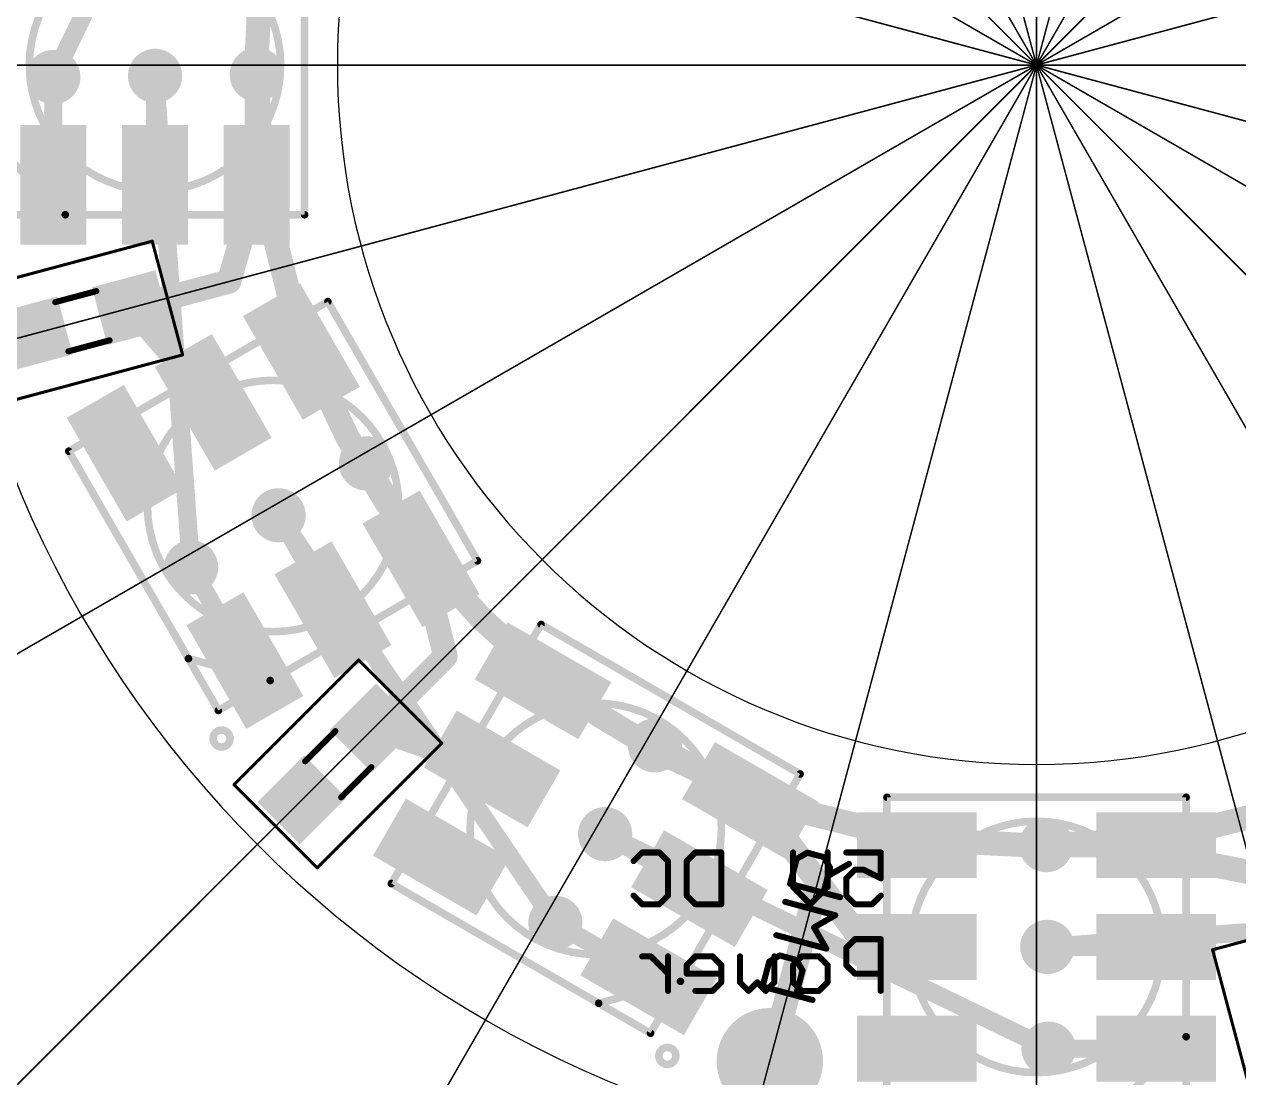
# Model space of a CAD drawing. Extents: x -51 to 51, y -51 to 51.
# Drawn here: x -16.92 to 3.38, y -16.92 to 0.68 of the extents above; entities that cross this region are included whole.
import ezdxf

# ---------------------------------------------------------------- set-up
doc = ezdxf.new("R2010")
doc.units = 0
for name, color, linetype in [('1', 14, 'CONTINUOUS'), ('16', 174, 'CONTINUOUS'), ('17', 94, 'CONTINUOUS'), ('18', 94, 'CONTINUOUS'), ('19', 54, 'CONTINUOUS'), ('20', 178, 'CONTINUOUS'), ('21', 251, 'CONTINUOUS'), ('22', 251, 'CONTINUOUS'), ('23', 178, 'CONTINUOUS'), ('39', 14, 'CONTINUOUS'), ('49', 251, 'CONTINUOUS'), ('51', 251, 'CONTINUOUS')]:
    doc.layers.add(name, color=color, linetype=linetype)

# ---------------------------------------------------------------- blocks, each defined once
blk = doc.blocks.new('RECT')
blk.add_solid([(-0.5, -0.5), (0.5, -0.5), (-0.5, 0.5), (0.5, 0.5)])
blk = doc.blocks.new('ROUNDP')
at = {"const_width": 0.5}
blk.add_lwpolyline([(0, -0.25, 1), (0, 0.25, 1), (0, -0.25)], format="xyb", dxfattribs=at)
blk = doc.blocks.new('ROUNDV')
at = {"const_width": 0.5}
blk.add_lwpolyline([(0, -0.25, 1), (0, 0.25, 1), (0, -0.25)], format="xyb", dxfattribs=at)

msp = doc.modelspace()

# ---------------------------------------------------------------- linework, layer by layer
at = {"layer": '1'}
for points, const_width in [([(-13.032, -2), (-13.031, -0.1593)], 0.4064), ([(-16.432, -2), (-16.4308, -0.2007)], 0.3048), ([(-14.732, -2), (-14.731, -0.1801)], 0.3048), ([(-13.494, -3.6157), (-13.032, -2)], 0.4064), ([(-13.494, -3.6157), (-14.2301, -3.813)], 0.4064), ([(-15.1264, -4.053), (-14.2301, -3.813)], 0.4064), ([(-15.1264, -4.053), (-13.7582, -5.6339)], 0.4064), ([(-10.2859, -8.2481), (-11.2057, -6.6533)], 0.4064), ([(-11.7582, -9.0981), (-12.6672, -7.5212)], 0.3048), ([(-9.8783, -9.8783), (-10.2859, -8.2481)], 0.4064), ([(-13.2304, -9.9481), (-14.129, -8.3894)], 0.3048), ([(-11.0733, -11.0733), (-9.8783, -9.8783)], 0.4064), ([(-9.0981, -11.7582), (-11.0733, -11.0733)], 0.4064), ([(-6.3777, -11.3647), (-4.7839, -12.2859)], 0.4064), ([(-4.2065, -12.9083), (-4.7839, -12.2859)], 0.4064), ([(-5.6339, -13.7582), (-7.2095, -12.8473)], 0.3048), ([(-2.8321, -14.7404), (-4.2065, -12.9083)], 0.4064), ([(1.2698, -13.0316), (0.1593, -13.031)], 0.4064), ([(2, -13.032), (1.2698, -13.0316)], 0.4064), ([(3.6157, -13.494), (1.2698, -13.0316)], 0.4064), ([(-4.4574, -16.6434), (-3.6535, -13.6561)], 0.4064), ([(-6.4839, -15.2304), (-8.0416, -14.3299)], 0.3048), ([(-2, -14.732), (-2.8321, -14.7404)], 0.4064), ([(2, -14.732), (0.1801, -14.731)], 0.3048), ([(2, -16.432), (0.2007, -16.4308)], 0.3048)]:
    msp.add_lwpolyline(points, dxfattribs=dict(at, const_width=const_width))
for points, const_width in [([(-12.9294, -0.1593, 1), (-13.1326, -0.1592)], 0.2032), ([(-16.3546, -0.2007, 1), (-16.507, -0.2006)], 0.1524), ([(-14.6548, -0.1801, 1), (-14.8072, -0.18)], 0.1524), ([(-12.9343, -2.0279, 1), (-13.1297, -1.9721)], 0.2032), ([(-16.5082, -1.9999, 1), (-16.3558, -2.0001)], 0.1524), ([(-14.8082, -2, 1), (-14.6558, -2)], 0.1524), ([(-13.1336, -1.9999, 1), (-12.9304, -2.0001)], 0.2032), ([(-13.4677, -3.7138, 1), (-13.5203, -3.5176)], 0.2032), ([(-14.2564, -3.7149, 1), (-14.2038, -3.9112)], 0.2032), ([(-14.2038, -3.9112, 1), (-14.2564, -3.7149)], 0.2032), ([(-13.5917, -3.5878, 1), (-13.3963, -3.6436)], 0.2032), ([(-15.0495, -3.9866, 1), (-15.2032, -4.1195)], 0.2032), ([(-15.1526, -3.9549, 1), (-15.1001, -4.1512)], 0.2032), ([(-13.835, -5.7004, 1), (-13.6813, -5.5675)], 0.2032), ([(-11.1177, -6.6025, 1), (-11.2937, -6.704)], 0.2032), ([(-12.6012, -7.4831, 1), (-12.7332, -7.5593)], 0.1524), ([(-10.1874, -8.2234, 1), (-10.3845, -8.2727)], 0.2032), ([(-10.3739, -8.2988, 1), (-10.1979, -8.1973)], 0.2032), ([(-14.063, -8.3513, 1), (-14.195, -8.4274)], 0.1524), ([(-11.8242, -9.1361, 1), (-11.6922, -9.06)], 0.1524), ([(-9.8065, -9.9502, 1), (-9.9502, -9.8065)], 0.2032), ([(-13.2964, -9.9861, 1), (-13.1644, -9.91)], 0.1524), ([(-9.9769, -9.903, 1), (-9.7797, -9.8537)], 0.2032), ([(-11.04, -10.9773, 1), (-11.1066, -11.1693)], 0.2032), ([(-11.1451, -11.0015, 1), (-11.0015, -11.1451)], 0.2032), ([(-6.3268, -11.2768, 1), (-6.4285, -11.4527)], 0.2032), ([(-9.1313, -11.8542, 1), (-9.0648, -11.6622)], 0.2032), ([(-4.7095, -12.2168, 1), (-4.8584, -12.355)], 0.2032), ([(-4.8348, -12.3739, 1), (-4.7331, -12.198)], 0.2032), ([(-7.1714, -12.7813, 1), (-7.2477, -12.9133)], 0.1524), ([(-4.1252, -12.8473, 1), (-4.2878, -12.9693)], 0.2032), ([(-4.281, -12.9774, 1), (-4.132, -12.8392)], 0.2032), ([(0.1593, -12.9294, 1), (0.1592, -13.1326)], 0.2032), ([(1.2699, -12.93, 1), (1.2698, -13.1332)], 0.2032), ([(1.2895, -12.9319, 1), (1.2502, -13.1313)], 0.2032), ([(1.2698, -13.1332, 1), (1.2699, -12.93)], 0.2032), ([(1.9999, -13.1336, 1), (2.0001, -12.9304)], 0.2032), ([(-3.5554, -13.6825, 1), (-3.7516, -13.6297)], 0.2032), ([(-5.6721, -13.8241, 1), (-5.5958, -13.6922)], 0.1524), ([(-8.0035, -14.2639, 1), (-8.0798, -14.3959)], 0.1524), ([(-2.8332, -14.6388, 1), (-2.8311, -14.842)], 0.2032), ([(-2.9134, -14.8014, 1), (-2.7509, -14.6794)], 0.2032), ([(-1.999, -14.8336, 1), (-2.001, -14.6304)], 0.2032), ([(0.1801, -14.6548, 1), (0.18, -14.8072)], 0.1524), ([(2, -14.8082, 1), (2, -14.6558)], 0.1524), ([(-6.5221, -15.2964, 1), (-6.4458, -15.1644)], 0.1524), ([(0.2007, -16.3546, 1), (0.2006, -16.507)], 0.1524), ([(1.9999, -16.5082, 1), (2.0001, -16.3558)], 0.1524), ([(-4.5555, -16.617, 1), (-4.3592, -16.6698)], 0.2032)]:
    msp.add_lwpolyline(points, format="xyb", dxfattribs=dict(at, const_width=const_width))
at = {"layer": '16'}
for points, const_width in [([(-0.1593, 13.031, 0.4142), (-13.031, 0.1593)], 0.4064), ([(13.031, 0.1593, 0.4142), (0.1593, 13.031)], 0.4064), ([(-12.9294, 0.1593, 1), (-13.1326, 0.1593)], 0.2032), ([(-13.1326, 0.1593, 1), (-12.9294, 0.1593)], 0.2032), ([(-13.031, -0.1593, 0.4142), (-0.1593, -13.031)], 0.4064), ([(-12.9294, -0.1593, 1), (-13.1326, -0.1593)], 0.2032), ([(0.1604, -13.0316, 0.4142), (13.031, -0.161)], 0.4064), ([(-16.4994, -0.1675, 1), (-16.3622, -0.2338)], 0.1524), ([(-14.655, -0.1745, 1), (-14.807, -0.1857)], 0.1524), ([(-13.1326, -0.1593, 1), (-12.9294, -0.1593)], 0.2032), ([(-12.6042, -7.4784, 1), (-12.7303, -7.564)], 0.1524), ([(-14.205, -8.3949, 1), (-14.053, -8.3838)], 0.1524), ([(-7.1764, -12.7787, 1), (-7.2427, -12.9159)], 0.1524), ([(-0.1593, -12.9294, 1), (-0.1593, -13.1326)], 0.2032), ([(-0.1593, -13.1326, 1), (-0.1593, -12.9294)], 0.2032), ([(0.1604, -12.93, 1), (0.1604, -13.1332)], 0.2032), ([(0.1593, -13.1326, 1), (0.1593, -12.9294)], 0.2032), ([(-8.1047, -14.3727, 1), (-7.9786, -14.2871)], 0.1524), ([(0.1745, -14.655, 1), (0.1857, -14.807)], 0.1524), ([(0.1675, -16.4994, 1), (0.2338, -16.3622)], 0.1524)]:
    msp.add_lwpolyline(points, format="xyb", dxfattribs=dict(at, const_width=const_width))
for points, const_width in [([(-16.4308, -0.2007), (-12.8473, 7.2095)], 0.3048), ([(-13.031, -0.1593), (-13.031, 0.1593)], 0.4064), ([(-14.129, -8.3894), (-14.731, -0.1801)], 0.3048), ([(-8.0416, -14.3299), (-12.6672, -7.5212)], 0.3048), ([(0.2007, -16.4308), (-7.2095, -12.8473)], 0.3048), ([(0.1593, -13.031), (-0.1593, -13.031)], 0.4064), ([(8.3894, -14.129), (0.1801, -14.731)], 0.3048)]:
    msp.add_lwpolyline(points, dxfattribs=dict(at, const_width=const_width))
at = {"layer": '19'}
msp.add_line((-4.4569, -16.6412), (-4.4574, -16.6434), dxfattribs=at)
at = {"layer": '20'}
for points in [[(0, 18.415, 0.4142), (-18.415, 0)], [(18.415, 0, 0.4142), (0, 18.415)], [(0, -11.684, 1), (0, 11.684, 1), (0, -11.684)], [(-18.415, 0, 0.4142), (0, -18.415)], [(0, -18.415, 0.4142), (18.415, 0)]]:
    msp.add_lwpolyline(points, format="xyb", dxfattribs=at)
at = {"layer": '21'}
for points, const_width in [([(-12.232, 2.5), (-12.232, -2.5)], 0.127), ([(-17.232, -1.5), (-16.232, -2.5)], 0.127), ([(-16.232, -2.5), (-17.232, -2.5)], 0.127), ([(-12.232, -2.5), (-16.232, -2.5)], 0.127), ([(-16.1732, -6.4509), (-11.8431, -3.9509)], 0.127), ([(-11.8431, -3.9509), (-9.3431, -8.2811)], 0.127), ([(-14.1732, -9.915), (-16.1732, -6.4509)], 0.127), ([(-9.3431, -8.2811), (-12.8072, -10.2811)], 0.127), ([(-10.7811, -13.6732), (-8.2811, -9.3431)], 0.127), ([(-8.2811, -9.3431), (-3.9509, -11.8431)], 0.127), ([(-13.6732, -10.7811), (-14.1732, -9.915)], 0.127), ([(-14.1732, -9.915), (-12.8072, -10.2811)], 0.127), ([(-12.8072, -10.2811), (-13.6732, -10.7811)], 0.127), ([(-3.9509, -11.8431), (-5.9509, -15.3072)], 0.127), ([(-2.5, -12.232), (2.5, -12.232)], 0.127), ([(-2.5, -17.232), (-2.5, -12.232)], 0.127), ([(2.5, -12.232), (2.5, -16.232)], 0.127), ([(-4.0069, -13.2597), (-3.8305, -13.1578)], 0.1016), ([(-3.8305, -13.1578), (-3.5522, -13.2324)], 0.1016), ([(-3.5522, -13.2324), (-3.4503, -13.4088)], 0.1016), ([(-4.1188, -13.6771), (-4.0069, -13.2597)], 0.1016), ([(-3.4503, -13.4088), (-3.5622, -13.8262)], 0.1016), ([(-3.4876, -13.5479), (-3.1348, -13.3442)], 0.1016), ([(-7.317, -15.6732), (-10.7811, -13.6732)], 0.127), ([(-3.2839, -13.9008), (-4.1188, -13.6771)], 0.1016), ([(-3.3648, -14.2027), (-4.1997, -13.979)], 0.1016), ([(-3.7176, -14.4064), (-3.3648, -14.2027)], 0.1016), ([(-3.5139, -14.7593), (-3.7176, -14.4064)], 0.1016), ([(-4.3488, -14.5356), (-3.5139, -14.7593)], 0.1016), ([(-4.5788, -15.394), (-4.467, -14.9766)], 0.1016), ([(-4.467, -14.9766), (-4.2905, -14.8747)], 0.1016), ([(-4.2905, -14.8747), (-4.0122, -14.9493)], 0.1016), ([(-4.0122, -14.9493), (-3.9104, -15.1257)], 0.1016), ([(-3.9104, -15.1257), (-4.0222, -15.5432)], 0.1016), ([(-7.317, -15.6732), (-5.9509, -15.3072)], 0.127), ([(-5.9509, -15.3072), (-6.4509, -16.1732)], 0.127), ([(-3.7439, -15.6177), (-4.5788, -15.394)], 0.1016), ([(-6.4509, -16.1732), (-7.317, -15.6732)], 0.127), ([(1.5, -17.232), (2.5, -16.232)], 0.127), ([(2.5, -16.232), (2.5, -17.232)], 0.127)]:
    msp.add_lwpolyline(points, dxfattribs=dict(at, const_width=const_width))
for points, const_width in [([(-14.732, -2.1, 1), (-14.732, 2.1, 1), (-14.732, -2.1)], 0.127), ([(-16.232, -2.4682, 1), (-16.232, -2.5318)], 0.0635), ([(-16.2545, -2.5225, 1), (-16.2095, -2.4775)], 0.0635), ([(-16.232, -2.5318, 1), (-16.232, -2.4682)], 0.0635), ([(-12.2638, -2.5, 1), (-12.2003, -2.5)], 0.0635), ([(-12.232, -2.5318, 1), (-12.232, -2.4682)], 0.0635), ([(-11.8156, -3.9351, 1), (-11.8706, -3.9668)], 0.0635), ([(-11.8272, -3.9784, 1), (-11.859, -3.9234)], 0.0635), ([(-12.7582, -9.466, 1), (-12.7582, -5.266, 1), (-12.7582, -9.466)], 0.127), ([(-16.1457, -6.4351, 1), (-16.2007, -6.4668)], 0.0635), ([(-16.1891, -6.4234, 1), (-16.1574, -6.4784)], 0.0635), ([(-9.3706, -8.2969, 1), (-9.3156, -8.2652)], 0.0635), ([(-9.3272, -8.3086, 1), (-9.359, -8.2536)], 0.0635), ([(-8.2652, -9.3156, 1), (-8.2969, -9.3706)], 0.0635), ([(-8.2536, -9.359, 1), (-8.3086, -9.3272)], 0.0635), ([(-14.1457, -9.8992, 1), (-14.2007, -9.9309)], 0.0635), ([(-14.165, -9.8844, 1), (-14.1814, -9.9457)], 0.0635), ([(-14.2007, -9.9309, 1), (-14.1457, -9.8992)], 0.0635), ([(-12.8231, -10.2536, 1), (-12.7913, -10.3086)], 0.0635), ([(-12.7913, -10.3086, 1), (-12.8231, -10.2536)], 0.0635), ([(-12.8154, -10.3117, 1), (-12.799, -10.2504)], 0.0635), ([(-13.6891, -10.7536, 1), (-13.6574, -10.8086)], 0.0635), ([(-13.7007, -10.7969, 1), (-13.6457, -10.7652)], 0.0635), ([(-7.366, -14.8582, 1), (-7.366, -10.6582, 1), (-7.366, -14.8582)], 0.127), ([(-13.619, -11.3923, 1), (-13.619, -11.1095, 1), (-13.619, -11.3923)], 0.127), ([(-3.9234, -11.859, 1), (-3.9784, -11.8272)], 0.0635), ([(-3.9668, -11.8706, 1), (-3.9351, -11.8156)], 0.0635), ([(-2.4682, -12.232, 1), (-2.5318, -12.232)], 0.0635), ([(-2.5, -12.2003, 1), (-2.5, -12.2638)], 0.0635), ([(2.5318, -12.232, 1), (2.4682, -12.232)], 0.0635), ([(2.5, -12.2638, 1), (2.5, -12.2003)], 0.0635), ([(0, -16.832, 1), (0, -12.632, 1), (0, -16.832)], 0.127), ([(-3.8239, -13.1333, 1), (-3.8371, -13.1823)], 0.0508), ([(-3.8178, -13.1798, 1), (-3.8432, -13.1358)], 0.0508), ([(-3.5302, -13.2197, 1), (-3.5742, -13.2451)], 0.0508), ([(-3.5588, -13.2569, 1), (-3.5456, -13.2078)], 0.0508), ([(-4.0196, -13.2377, 1), (-3.9942, -13.2817)], 0.0508), ([(-3.9824, -13.2662, 1), (-4.0315, -13.2531)], 0.0508), ([(-3.4258, -13.4154, 1), (-3.4749, -13.4022)], 0.0508), ([(-3.4723, -13.4215, 1), (-3.4283, -13.3961)], 0.0508), ([(-3.1221, -13.3662, 1), (-3.1475, -13.3222)], 0.0508), ([(-3.5003, -13.5259, 1), (-3.4749, -13.5699)], 0.0508), ([(-10.8086, -13.6574, 1), (-10.7536, -13.6891)], 0.0635), ([(-10.7652, -13.6457, 1), (-10.7969, -13.7007)], 0.0635), ([(-4.1122, -13.6526, 1), (-4.1254, -13.7016)], 0.0508), ([(-4.1433, -13.6705, 1), (-4.0942, -13.6837)], 0.0508), ([(-3.5867, -13.8197, 1), (-3.5377, -13.8328)], 0.0508), ([(-4.1931, -13.9544, 1), (-4.2062, -14.0035)], 0.0508), ([(-3.2905, -13.9253, 1), (-3.2773, -13.8763)], 0.0508), ([(-3.3521, -14.2247, 1), (-3.3775, -14.1807)], 0.0508), ([(-3.3714, -14.2272, 1), (-3.3582, -14.1781)], 0.0508), ([(-3.6956, -14.3937, 1), (-3.7396, -14.4191)], 0.0508), ([(-3.7303, -14.3844, 1), (-3.7049, -14.4284)], 0.0508), ([(-4.3422, -14.511, 1), (-4.3554, -14.5601)], 0.0508), ([(-3.5359, -14.772, 1), (-3.4919, -14.7466)], 0.0508), ([(-3.5205, -14.7838, 1), (-3.5073, -14.7347)], 0.0508), ([(-4.4797, -14.9546, 1), (-4.4543, -14.9986)], 0.0508), ([(-4.4424, -14.9831, 1), (-4.4915, -14.97)], 0.0508), ([(-4.284, -14.8502, 1), (-4.2971, -14.8992)], 0.0508), ([(-4.2778, -14.8967, 1), (-4.3032, -14.8527)], 0.0508), ([(-3.9902, -14.9366, 1), (-4.0342, -14.962)], 0.0508), ([(-4.0188, -14.9738, 1), (-4.0057, -14.9247)], 0.0508), ([(-3.8858, -15.1323, 1), (-3.9349, -15.1191)], 0.0508), ([(-3.9324, -15.1384, 1), (-3.8884, -15.113)], 0.0508), ([(-5.9784, -15.2913, 1), (-5.9234, -15.3231)], 0.0635), ([(-5.9234, -15.3231, 1), (-5.9784, -15.2913)], 0.0635), ([(-5.9427, -15.3379, 1), (-5.9592, -15.2765)], 0.0635), ([(-4.6034, -15.3874, 1), (-4.5543, -15.4006)], 0.0508), ([(-4.5723, -15.3695, 1), (-4.5854, -15.4185)], 0.0508), ([(-7.3011, -15.6457, 1), (-7.3328, -15.7007)], 0.0635), ([(-7.3252, -15.6426, 1), (-7.3087, -15.7039)], 0.0635), ([(-7.3328, -15.7007, 1), (-7.3011, -15.6457)], 0.0635), ([(-4.0468, -15.5366, 1), (-3.9977, -15.5497)], 0.0508), ([(-3.7505, -15.6423, 1), (-3.7374, -15.5932)], 0.0508), ([(-6.4784, -16.1574, 1), (-6.4234, -16.1891)], 0.0635), ([(-6.4668, -16.2007, 1), (-6.4351, -16.1457)], 0.0635), ([(2.5318, -16.232, 1), (2.4682, -16.232)], 0.0635), ([(2.4682, -16.232, 1), (2.5318, -16.232)], 0.0635), ([(2.5225, -16.2545, 1), (2.4775, -16.2095)], 0.0635), ([(-6.1691, -16.6944, 1), (-6.1691, -16.4116, 1), (-6.1691, -16.6944)], 0.127)]:
    msp.add_lwpolyline(points, format="xyb", dxfattribs=dict(at, const_width=const_width))
at = {"layer": '22', "const_width": 0.1016}
for points in [[(-6.7343, -13.2981), (-6.5902, -13.154)], [(-6.5902, -13.154), (-6.3021, -13.154)], [(-6.3021, -13.154), (-6.158, -13.2981)], [(-5.8455, -13.2981), (-5.7015, -13.154)], [(-5.7015, -13.154), (-5.2693, -13.154)], [(-5.2693, -13.154), (-5.2693, -14.0184)], [(-4.068, -13.7303), (-4.068, -13.154)], [(-3.4918, -13.154), (-3.4918, -13.7303)], [(-3.1793, -13.154), (-2.6031, -13.154)], [(-2.6031, -13.154), (-2.6031, -13.5862)], [(-6.158, -13.2981), (-6.158, -13.8743)], [(-5.8455, -13.8743), (-5.8455, -13.2981)], [(-3.0352, -13.4422), (-3.1793, -13.5862)], [(-2.8912, -13.4422), (-3.0352, -13.4422)], [(-2.6031, -13.5862), (-2.8912, -13.4422)], [(-3.1793, -13.5862), (-3.1793, -13.8743)], [(-3.7799, -14.0184), (-4.068, -13.7303)], [(-3.4918, -13.7303), (-3.7799, -14.0184)], [(-6.5902, -14.0184), (-6.7343, -13.8743)], [(-6.3021, -14.0184), (-6.5902, -14.0184)], [(-6.158, -13.8743), (-6.3021, -14.0184)], [(-5.7015, -14.0184), (-5.8455, -13.8743)], [(-5.2693, -14.0184), (-5.7015, -14.0184)], [(-3.1793, -13.8743), (-3.0352, -14.0184)], [(-3.0352, -14.0184), (-2.7471, -14.0184)], [(-2.7471, -14.0184), (-2.6031, -13.8743)], [(-3.0352, -14.6018), (-3.1793, -14.7459)], [(-2.6031, -14.6018), (-3.0352, -14.6018)], [(-2.6031, -15.4662), (-2.6031, -14.6018)], [(-3.1793, -14.7459), (-3.1793, -15.034)], [(-6.4461, -14.89), (-6.5902, -14.89)], [(-6.158, -15.1781), (-6.4461, -14.89)], [(-6.158, -15.4662), (-6.158, -14.89)], [(-5.7015, -14.89), (-5.8455, -15.034)], [(-5.8455, -15.034), (-5.8455, -15.1781)], [(-5.4133, -14.89), (-5.7015, -14.89)], [(-5.2693, -15.034), (-5.4133, -14.89)], [(-5.2693, -15.3221), (-5.2693, -15.034)], [(-4.9568, -15.3221), (-4.9568, -14.89)], [(-4.3806, -14.89), (-4.3806, -15.3221)], [(-4.068, -15.034), (-3.924, -14.89)], [(-4.068, -15.3221), (-4.068, -15.034)], [(-3.924, -14.89), (-3.6359, -14.89)], [(-3.6359, -14.89), (-3.4918, -15.034)], [(-3.4918, -15.034), (-3.4918, -15.3221)], [(-3.1793, -15.034), (-3.0352, -15.1781)], [(-5.8455, -15.1781), (-5.2693, -15.1781)], [(-3.0352, -15.1781), (-2.6031, -15.1781)], [(-5.7015, -15.4662), (-5.4133, -15.4662)], [(-5.4133, -15.4662), (-5.2693, -15.3221)], [(-4.8127, -15.4662), (-4.9568, -15.3221)], [(-4.6687, -15.3221), (-4.8127, -15.4662)], [(-4.5246, -15.4662), (-4.6687, -15.3221)], [(-4.3806, -15.3221), (-4.5246, -15.4662)], [(-3.924, -15.4662), (-4.068, -15.3221)], [(-3.6359, -15.4662), (-3.924, -15.4662)], [(-3.4918, -15.3221), (-3.6359, -15.4662)]]:
    msp.add_lwpolyline(points, dxfattribs=at)
at = {"layer": '22', "const_width": 0.0508}
for points in [[(-6.5902, -13.1286, 1), (-6.5902, -13.1794)], [(-6.5722, -13.172, 1), (-6.6082, -13.1361)], [(-6.2841, -13.1361, 1), (-6.32, -13.172)], [(-6.3021, -13.1794, 1), (-6.3021, -13.1286)], [(-5.7015, -13.1286, 1), (-5.7015, -13.1794)], [(-5.6835, -13.172, 1), (-5.7194, -13.1361)], [(-5.2439, -13.154, 1), (-5.2947, -13.154)], [(-5.2693, -13.1794, 1), (-5.2693, -13.1286)], [(-4.0426, -13.154, 1), (-4.0934, -13.154)], [(-3.4664, -13.154, 1), (-3.5172, -13.154)], [(-3.1793, -13.1286, 1), (-3.1793, -13.1794)], [(-2.5777, -13.154, 1), (-2.6285, -13.154)], [(-2.6031, -13.1794, 1), (-2.6031, -13.1286)], [(-6.7522, -13.2801, 1), (-6.7163, -13.3161)], [(-6.1326, -13.2981, 1), (-6.1834, -13.2981)], [(-6.176, -13.3161, 1), (-6.1401, -13.2801)], [(-5.8635, -13.2801, 1), (-5.8276, -13.3161)], [(-5.8201, -13.2981, 1), (-5.8709, -13.2981)], [(-3.0352, -13.4168, 1), (-3.0352, -13.4676)], [(-3.0173, -13.4601, 1), (-3.0532, -13.4242)], [(-2.8798, -13.4194, 1), (-2.9025, -13.4649)], [(-2.8912, -13.4676, 1), (-2.8912, -13.4168)], [(-3.1539, -13.5862, 1), (-3.2047, -13.5862)], [(-3.1973, -13.5683, 1), (-3.1613, -13.6042)], [(-2.6285, -13.5862, 1), (-2.5777, -13.5862)], [(-2.6144, -13.6089, 1), (-2.5917, -13.5635)], [(-4.0501, -13.7123, 1), (-4.086, -13.7482)], [(-4.0934, -13.7303, 1), (-4.0426, -13.7303)], [(-3.5172, -13.7303, 1), (-3.4664, -13.7303)], [(-3.4738, -13.7482, 1), (-3.5098, -13.7123)], [(-6.7163, -13.8564, 1), (-6.7522, -13.8923)], [(-6.5902, -13.993, 1), (-6.5902, -14.0438)], [(-6.6082, -14.0363, 1), (-6.5722, -14.0004)], [(-6.32, -14.0004, 1), (-6.2841, -14.0363)], [(-6.3021, -14.0438, 1), (-6.3021, -13.993)], [(-6.1834, -13.8743, 1), (-6.1326, -13.8743)], [(-6.1401, -13.8923, 1), (-6.176, -13.8564)], [(-5.8276, -13.8564, 1), (-5.8635, -13.8923)], [(-5.8709, -13.8743, 1), (-5.8201, -13.8743)], [(-5.7015, -13.993, 1), (-5.7015, -14.0438)], [(-5.7194, -14.0363, 1), (-5.6835, -14.0004)], [(-5.2947, -14.0184, 1), (-5.2439, -14.0184)], [(-5.2693, -14.0438, 1), (-5.2693, -13.993)], [(-3.7979, -14.0004, 1), (-3.762, -14.0363)], [(-3.7979, -14.0363, 1), (-3.762, -14.0004)], [(-3.1613, -13.8564, 1), (-3.1973, -13.8923)], [(-3.2047, -13.8743, 1), (-3.1539, -13.8743)], [(-3.0352, -13.993, 1), (-3.0352, -14.0438)], [(-3.0532, -14.0363, 1), (-3.0173, -14.0004)], [(-2.7651, -14.0004, 1), (-2.7292, -14.0363)], [(-2.7471, -14.0438, 1), (-2.7471, -13.993)], [(-2.5851, -13.8923, 1), (-2.621, -13.8564)], [(-3.0352, -14.5764, 1), (-3.0352, -14.6272)], [(-3.0173, -14.6198, 1), (-3.0532, -14.5839)], [(-2.5777, -14.6018, 1), (-2.6285, -14.6018)], [(-2.6031, -14.6272, 1), (-2.6031, -14.5764)], [(-3.1973, -14.7279, 1), (-3.1613, -14.7639)], [(-3.1539, -14.7459, 1), (-3.2047, -14.7459)], [(-6.5902, -14.8646, 1), (-6.5902, -14.9154)], [(-6.4282, -14.872, 1), (-6.4641, -14.9079)], [(-6.4461, -14.9154, 1), (-6.4461, -14.8646)], [(-6.1326, -14.89, 1), (-6.1834, -14.89)], [(-5.8201, -15.034, 1), (-5.8709, -15.034)], [(-5.8635, -15.0161, 1), (-5.8276, -15.052)], [(-5.7015, -14.8646, 1), (-5.7015, -14.9154)], [(-5.6835, -14.9079, 1), (-5.7194, -14.872)], [(-5.3954, -14.872, 1), (-5.4313, -14.9079)], [(-5.4133, -14.9154, 1), (-5.4133, -14.8646)], [(-5.2439, -15.034, 1), (-5.2947, -15.034)], [(-5.2873, -15.052, 1), (-5.2513, -15.0161)], [(-4.9314, -14.89, 1), (-4.9822, -14.89)], [(-4.3552, -14.89, 1), (-4.406, -14.89)], [(-4.0426, -15.034, 1), (-4.0934, -15.034)], [(-4.086, -15.0161, 1), (-4.0501, -15.052)], [(-3.924, -14.8646, 1), (-3.924, -14.9154)], [(-3.906, -14.9079, 1), (-3.9419, -14.872)], [(-3.6179, -14.872, 1), (-3.6538, -14.9079)], [(-3.6359, -14.9154, 1), (-3.6359, -14.8646)], [(-3.4664, -15.034, 1), (-3.5172, -15.034)], [(-3.5098, -15.052, 1), (-3.4738, -15.0161)], [(-3.1613, -15.0161, 1), (-3.1973, -15.052)], [(-3.2047, -15.034, 1), (-3.1539, -15.034)], [(-6.176, -15.196, 1), (-6.1401, -15.1601)], [(-5.8455, -15.1527, 1), (-5.8455, -15.2035)], [(-5.8709, -15.1781, 1), (-5.8201, -15.1781)], [(-5.2693, -15.2035, 1), (-5.2693, -15.1527)], [(-3.0352, -15.1527, 1), (-3.0352, -15.2035)], [(-3.0532, -15.196, 1), (-3.0173, -15.1601)], [(-2.6031, -15.2035, 1), (-2.6031, -15.1527)], [(-5.7015, -15.4408, 1), (-5.7015, -15.4916)], [(-5.4313, -15.4482, 1), (-5.3954, -15.4841)], [(-5.4133, -15.4916, 1), (-5.4133, -15.4408)], [(-5.2947, -15.3221, 1), (-5.2439, -15.3221)], [(-5.2513, -15.3401, 1), (-5.2873, -15.3042)], [(-4.9822, -15.3221, 1), (-4.9314, -15.3221)], [(-4.9388, -15.3042, 1), (-4.9747, -15.3401)], [(-4.8307, -15.4482, 1), (-4.7948, -15.4841)], [(-4.8307, -15.4841, 1), (-4.7948, -15.4482)], [(-4.6507, -15.3042, 1), (-4.6866, -15.3401)], [(-4.6507, -15.3401, 1), (-4.6866, -15.3042)], [(-4.5426, -15.4482, 1), (-4.5066, -15.4841)], [(-4.5426, -15.4841, 1), (-4.5066, -15.4482)], [(-4.406, -15.3221, 1), (-4.3552, -15.3221)], [(-4.3626, -15.3401, 1), (-4.3985, -15.3042)], [(-4.0501, -15.3042, 1), (-4.086, -15.3401)], [(-4.0934, -15.3221, 1), (-4.0426, -15.3221)], [(-3.924, -15.4408, 1), (-3.924, -15.4916)], [(-3.9419, -15.4841, 1), (-3.906, -15.4482)], [(-3.6538, -15.4482, 1), (-3.6179, -15.4841)], [(-3.6359, -15.4916, 1), (-3.6359, -15.4408)], [(-3.5172, -15.3221, 1), (-3.4664, -15.3221)], [(-3.4738, -15.3401, 1), (-3.5098, -15.3042)], [(-6.1834, -15.4662, 1), (-6.1326, -15.4662)], [(-2.6285, -15.4662, 1), (-2.5777, -15.4662)]]:
    msp.add_lwpolyline(points, format="xyb", dxfattribs=at)
at = {"layer": '23'}
for p in [(-14.732, 0), (0, 0), (0, 0), (-15.9474, -4.273), (-12.7582, -7.366), (-11.6743, -11.6743), (-7.366, -12.7582), (0, -14.732), (-4.4569, -16.6412)]:
    msp.add_point(p, dxfattribs=at)
at = {"layer": '39', "const_width": 0.0508}
for points in [[(-17.6246, -3.7048), (-14.779, -2.9423)], [(-14.779, -2.9423), (-14.2702, -4.8413)], [(-14.2702, -4.8413), (-17.1158, -5.6038)], [(-13.411, -12.0208), (-11.3279, -9.9377)], [(-11.3279, -9.9377), (-9.9377, -11.3279)], [(-9.9377, -11.3279), (-12.0208, -13.411)], [(-12.0208, -13.411), (-13.411, -12.0208)], [(2.9423, -14.779), (4.8413, -14.2702)], [(3.7048, -17.6246), (2.9423, -14.779)]]:
    msp.add_lwpolyline(points, dxfattribs=at)
at = {"layer": '39', "const_width": 0.0254}
for points in [[(-14.7667, -2.939, 1), (-14.7913, -2.9456)], [(-14.7757, -2.9546, 1), (-14.7823, -2.93)], [(-14.2824, -4.8446, 1), (-14.2579, -4.838)], [(-14.2669, -4.8536, 1), (-14.2734, -4.829)], [(-11.3189, -9.9287, 1), (-11.3368, -9.9467)], [(-11.3189, -9.9467, 1), (-11.3368, -9.9287)], [(-9.9287, -11.3368, 1), (-9.9467, -11.3189)], [(-9.9467, -11.3368, 1), (-9.9287, -11.3189)], [(-13.402, -12.0118, 1), (-13.42, -12.0298)], [(-13.42, -12.0118, 1), (-13.402, -12.0298)], [(-12.0298, -13.402, 1), (-12.0118, -13.42)], [(-12.0298, -13.42, 1), (-12.0118, -13.402)], [(2.9546, -14.7757, 1), (2.93, -14.7823)], [(2.939, -14.7667, 1), (2.9456, -14.7913)]]:
    msp.add_lwpolyline(points, format="xyb", dxfattribs=at)
at = {"layer": '49', "const_width": 0.0254}
for points in [[(0, -50.8), (0, 50.8)], [(13.148, -49.069), (-13.148, 49.069)], [(13.148, 49.069), (-13.148, -49.069)], [(25.4, -43.9941), (-25.4, 43.9941)], [(25.4, 43.9941), (-25.4, -43.9941)], [(35.921, -35.921), (-35.921, 35.921)], [(35.921, 35.921), (-35.921, -35.921)], [(43.9941, -25.4), (-43.9941, 25.4)], [(43.9941, 25.4), (-43.9941, -25.4)], [(49.069, -13.148), (-49.069, 13.148)], [(49.069, 13.148), (-49.069, -13.148)], [(50.8, 0), (-50.8, 0)]]:
    msp.add_lwpolyline(points, dxfattribs=at)
at = {"layer": '51', "const_width": 0.1016}
for points in [[(-15.712, -3.7762), (-16.3997, -3.9605)], [(-15.4917, -4.5982), (-16.1794, -4.7825)], [(-11.7189, -11.1263), (-12.2224, -11.6298)], [(-11.1171, -11.7281), (-11.6206, -12.2315)]]:
    msp.add_lwpolyline(points, dxfattribs=at)
at = {"layer": '51', "const_width": 0.0508}
for points in [[(-15.7054, -3.8007, 1), (-15.7185, -3.7516)], [(-16.4063, -3.9359, 1), (-16.3931, -3.985)], [(-15.4851, -4.6227, 1), (-15.4983, -4.5736)], [(-16.186, -4.7579, 1), (-16.1729, -4.807)], [(-11.7009, -11.1443, 1), (-11.7369, -11.1084)], [(-12.2403, -11.6118, 1), (-12.2044, -11.6478)], [(-11.0992, -11.746, 1), (-11.1351, -11.7101)], [(-11.6386, -12.2136, 1), (-11.6026, -12.2495)]]:
    msp.add_lwpolyline(points, format="xyb", dxfattribs=at)

# ---------------------------------------------------------------- block references
at = {"layer": '1', "xscale": 2, "yscale": 1.1}
for p, rotation in [((-16.432, -2), 270), ((-14.732, -2), 270), ((-13.032, -2), 270), ((-12.2859, -4.7839), 300), ((-13.7582, -5.6339), 300), ((-15.2304, -6.4839), 300), ((-10.2859, -8.2481), 300), ((-11.7582, -9.0981), 300), ((-13.2304, -9.9481), 300), ((-8.2481, -10.2859), 330), ((-9.0981, -11.7582), 330), ((-4.7839, -12.2859), 330), ((-9.9481, -13.2304), 330), ((-5.6339, -13.7582), 330), ((-6.4839, -15.2304), 330)]:
    msp.add_blockref('RECT', p, dxfattribs=dict(at, rotation=rotation))
at = {"layer": '1', "xscale": 1.1}
for p, rotation in [((-15.1264, -4.053), 195), ((-16.7684, -4.493), 195), ((-11.0733, -11.0733), 225), ((-12.2754, -12.2754), 225)]:
    msp.add_blockref('RECT', p, dxfattribs=dict(at, rotation=rotation))
at = {"layer": '1', "xscale": 2, "yscale": 1.1}
for p in [(-2, -13.032), (2, -13.032), (-2, -14.732), (2, -14.732), (-2, -16.432), (2, -16.432)]:
    msp.add_blockref('RECT', p, dxfattribs=at)
at = {"layer": '17', "xscale": 1.778, "yscale": 1.778}
msp.add_blockref('ROUNDP', (-4.4569, -16.6412), dxfattribs=at)
msp.add_blockref('ROUNDP', (-4.4569, -16.6412), dxfattribs=at)
at = {"layer": '18', "xscale": 0.9064, "yscale": 0.9064}
for p in [(-16.4308, -0.2007), (-16.4308, -0.2007), (-14.731, -0.1801), (-14.731, -0.1801), (-13.031, -0.1593), (-13.031, -0.1593), (-11.2057, -6.6533), (-11.2057, -6.6533), (-12.6672, -7.5212), (-12.6672, -7.5212), (-14.129, -8.3894), (-14.129, -8.3894), (-6.3777, -11.3647), (-6.3777, -11.3647), (-7.2095, -12.8473), (-7.2095, -12.8473), (0.1593, -13.031), (0.1593, -13.031), (-8.0416, -14.3299), (-8.0416, -14.3299), (0.1801, -14.731), (0.1801, -14.731), (0.2007, -16.4308), (0.2007, -16.4308)]:
    msp.add_blockref('ROUNDV', p, dxfattribs=at)
at = {"layer": '51', "xscale": 0.5001, "yscale": 0.95}
for p, rotation in [((-15.378, -4.1257), 195), ((-16.5065, -4.4281), 195), ((-11.2549, -11.2621), 225), ((-12.081, -12.0883), 225)]:
    msp.add_blockref('RECT', p, dxfattribs=dict(at, rotation=rotation))

doc.saveas('drawing.dxf')
